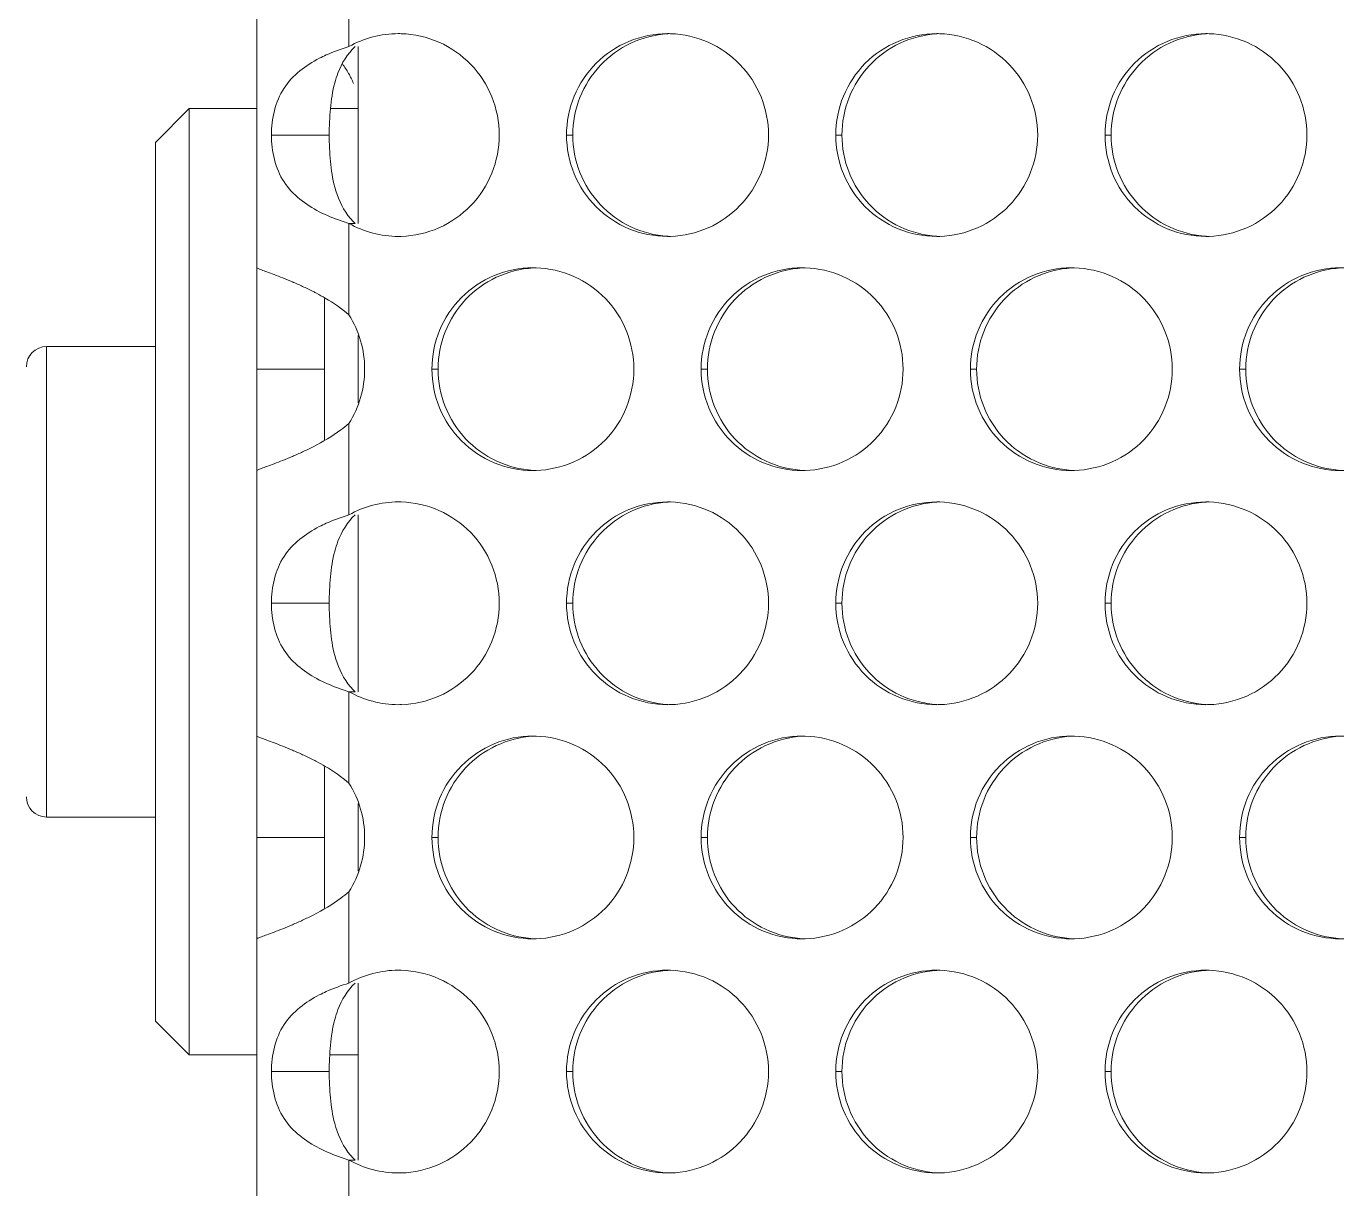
# Model space of a CAD drawing. Header units: millimetres. Extents: x 0 to 2524, y 0 to 1785.
# Drawn here: x 219.65 to 239.14, y 1236.49 to 1253.69 of the extents above; entities that cross this region are included whole.
import ezdxf

# ---------------------------------------------------------------- set-up
doc = ezdxf.new("R2010")
doc.units = ezdxf.units.MM
doc.header["$LTSCALE"] = 0.1
doc.layers.get('0').update_dxf_attribs({"lineweight": 13})
doc.layers.add('标注', color=251, linetype='Continuous', lineweight=9)

msp = doc.modelspace()

# ---------------------------------------------------------------- linework, layer by layer
for p, q in [((223.065, 1211.185), (223.065, 1414.968)), ((221.565, 1251.968), (222.065, 1252.468)), ((222.065, 1252.468), (222.065, 1238.468)), ((223.065, 1252.468), (222.065, 1252.468)), ((221.565, 1251.968), (221.565, 1238.968)), ((219.955, 1241.988), (219.955, 1248.948)), ((221.565, 1248.948), (219.955, 1248.948)), ((221.565, 1241.988), (219.955, 1241.988)), ((221.565, 1238.968), (222.065, 1238.468)), ((223.065, 1238.468), (222.065, 1238.468))]:
    msp.add_line(p, q)
for centre, start, end in [((219.955, 1248.648), 90, 180), ((219.955, 1242.288), 180, 270)]:
    msp.add_arc(centre, 0.3, start, end)
at = {"layer": '标注'}
for p, q in [((224.427, 1254.738), (224.427, 1253.386)), ((224.565, 1250.77), (224.565, 1253.386)), ((224.565, 1252.468), (224.155, 1252.468)), ((224.136, 1252.078), (223.28, 1252.078)), ((227.739, 1252.078), (227.647, 1252.078)), ((231.722, 1252.078), (231.63, 1252.078)), ((235.705, 1252.078), (235.614, 1252.078)), ((224.427, 1250.77), (224.427, 1249.418)), ((224.519, 1250.77), (224.427, 1250.77)), ((224.065, 1247.569), (224.065, 1249.659)), ((224.565, 1248.114), (224.565, 1249.114)), ((224.065, 1248.614), (223.065, 1248.614)), ((225.747, 1248.614), (225.656, 1248.614)), ((225.747, 1248.614), (225.656, 1248.614)), ((229.731, 1248.614), (229.639, 1248.614)), ((233.714, 1248.614), (233.622, 1248.614)), ((237.697, 1248.614), (237.605, 1248.614)), ((224.427, 1247.809), (224.427, 1246.458)), ((224.565, 1243.842), (224.565, 1246.458)), ((224.136, 1245.15), (223.28, 1245.15)), ((227.739, 1245.15), (227.647, 1245.15)), ((231.722, 1245.15), (231.63, 1245.15)), ((235.705, 1245.15), (235.614, 1245.15)), ((224.427, 1243.842), (224.427, 1242.49)), ((224.519, 1243.842), (224.427, 1243.842)), ((224.065, 1240.64), (224.065, 1242.731)), ((224.565, 1241.186), (224.565, 1242.186)), ((224.065, 1241.686), (223.065, 1241.686)), ((225.747, 1241.686), (225.656, 1241.686)), ((225.747, 1241.686), (225.656, 1241.686)), ((229.731, 1241.686), (229.639, 1241.686)), ((233.714, 1241.686), (233.622, 1241.686)), ((237.697, 1241.686), (237.605, 1241.686)), ((224.427, 1240.881), (224.427, 1239.53)), ((224.565, 1236.913), (224.565, 1239.53)), ((224.565, 1238.468), (224.148, 1238.468)), ((224.136, 1238.222), (223.28, 1238.222)), ((227.739, 1238.222), (227.647, 1238.222)), ((231.722, 1238.222), (231.63, 1238.222)), ((235.705, 1238.222), (235.614, 1238.222)), ((224.427, 1236.913), (224.427, 1235.562)), ((224.519, 1236.913), (224.427, 1236.913))]:
    msp.add_line(p, q, dxfattribs=at)
for centre, radius, start, end in [((225.158, 1252.087), 1.491, 88.3214, 89.9952), ((229.141, 1252.105), 1.473, 88.2049, 89.9991), ((233.124, 1252.105), 1.473, 88.2049, 89.9991), ((237.107, 1252.105), 1.473, 88.2049, 89.9991), ((225.158, 1252.069), 1.491, 270.0048, 271.6786), ((229.141, 1252.051), 1.473, 270.0009, 271.7951), ((233.124, 1252.051), 1.473, 270.0009, 271.7951), ((237.107, 1252.051), 1.473, 270.0009, 271.7951), ((227.149, 1248.641), 1.473, 88.2049, 89.9991), ((227.149, 1248.641), 1.473, 88.2049, 89.9991), ((231.133, 1248.641), 1.473, 88.2049, 89.9991), ((235.116, 1248.641), 1.473, 88.2049, 89.9991), ((239.099, 1248.641), 1.473, 88.2049, 89.9991), ((222.176, 1246.39), 3.787, 62.0968, 62.9378), ((223.155, 1248.614), 1.505, 359.9922, 32.312), ((223.155, 1248.614), 1.505, 327.688, 0.0078), ((227.149, 1248.587), 1.473, 270.0009, 271.7951), ((227.149, 1248.587), 1.473, 270.0009, 271.7951), ((231.133, 1248.587), 1.473, 270.0009, 271.7951), ((235.116, 1248.587), 1.473, 270.0009, 271.7951), ((239.099, 1248.587), 1.473, 270.0009, 271.7951), ((225.158, 1245.159), 1.491, 88.3214, 89.9952), ((229.141, 1245.177), 1.473, 88.2049, 89.9991), ((233.124, 1245.177), 1.473, 88.2049, 89.9991), ((237.107, 1245.177), 1.473, 88.2049, 89.9991), ((225.158, 1245.141), 1.491, 270.0048, 271.6786), ((229.141, 1245.123), 1.473, 270.0009, 271.7951), ((233.124, 1245.123), 1.473, 270.0009, 271.7951), ((237.107, 1245.123), 1.473, 270.0009, 271.7951), ((227.149, 1241.713), 1.473, 88.2049, 89.9991), ((227.149, 1241.713), 1.473, 88.2049, 89.9991), ((231.133, 1241.713), 1.473, 88.2049, 89.9991), ((235.116, 1241.713), 1.473, 88.2049, 89.9991), ((239.099, 1241.713), 1.473, 88.2049, 89.9991), ((222.176, 1239.462), 3.787, 62.0968, 62.9378), ((223.155, 1241.686), 1.505, 359.9922, 32.312), ((223.155, 1241.686), 1.505, 327.688, 0.0078), ((227.149, 1241.659), 1.473, 270.0009, 271.7951), ((227.149, 1241.659), 1.473, 270.0009, 271.7951), ((231.133, 1241.659), 1.473, 270.0009, 271.7951), ((235.116, 1241.659), 1.473, 270.0009, 271.7951), ((239.099, 1241.659), 1.473, 270.0009, 271.7951), ((225.158, 1238.23), 1.491, 88.3214, 89.9952), ((229.141, 1238.249), 1.473, 88.2049, 89.9991), ((233.124, 1238.249), 1.473, 88.2049, 89.9991), ((237.107, 1238.249), 1.473, 88.2049, 89.9991), ((225.158, 1238.213), 1.491, 270.0048, 271.6786), ((229.141, 1238.195), 1.473, 270.0009, 271.7951), ((233.124, 1238.195), 1.473, 270.0009, 271.7951), ((237.107, 1238.195), 1.473, 270.0009, 271.7951)]:
    msp.add_arc(centre, radius, start, end, dxfattribs=at)
for points in [[(224.427, 1253.386), (224.646, 1253.51), (224.906, 1253.578), (225.158, 1253.578)], [(225.158, 1250.578), (224.906, 1250.578), (224.646, 1250.646), (224.427, 1250.77)], [(224.427, 1246.458), (224.646, 1246.582), (224.906, 1246.65), (225.158, 1246.65)], [(225.158, 1243.65), (224.906, 1243.65), (224.646, 1243.718), (224.427, 1243.842)], [(224.427, 1239.53), (224.646, 1239.653), (224.906, 1239.722), (225.158, 1239.722)], [(225.158, 1236.722), (224.906, 1236.722), (224.646, 1236.79), (224.427, 1236.913)]]:
    msp.add_open_spline(points, degree=3, dxfattribs=at)
for points, knots in [([(225.201, 1253.577), (225.392, 1253.572), (225.775, 1253.485), (226.256, 1253.149), (226.577, 1252.656), (226.651, 1252.27), (226.651, 1252.078)], [0, 0, 0, 0, 0.249475, 0.499299, 0.749477, 1, 1, 1, 1]), ([(227.647, 1252.078), (227.647, 1252.273), (227.725, 1252.667), (228.057, 1253.166), (228.554, 1253.5), (228.947, 1253.578), (229.141, 1253.578)], [0, 0, 0, 0, 0.250488, 0.50069, 0.750488, 1, 1, 1, 1]), ([(227.739, 1252.078), (227.739, 1252.266), (227.811, 1252.645), (228.119, 1253.131), (228.584, 1253.469), (228.957, 1253.564), (229.144, 1253.575)], [0, 0, 0, 0, 0.250454, 0.500681, 0.750486, 1, 1, 1, 1]), ([(229.187, 1253.577), (229.378, 1253.571), (229.76, 1253.484), (230.24, 1253.148), (230.56, 1252.656), (230.635, 1252.269), (230.635, 1252.078)], [0, 0, 0, 0, 0.249513, 0.499315, 0.74953, 1, 1, 1, 1]), ([(231.63, 1252.078), (231.63, 1252.273), (231.708, 1252.667), (232.04, 1253.166), (232.537, 1253.5), (232.93, 1253.578), (233.124, 1253.578)], [0, 0, 0, 0, 0.250488, 0.50069, 0.750488, 1, 1, 1, 1]), ([(231.722, 1252.078), (231.722, 1252.266), (231.794, 1252.645), (232.102, 1253.131), (232.567, 1253.469), (232.94, 1253.564), (233.127, 1253.575)], [0, 0, 0, 0, 0.250454, 0.500681, 0.750486, 1, 1, 1, 1]), ([(233.17, 1253.577), (233.361, 1253.571), (233.743, 1253.484), (234.223, 1253.148), (234.543, 1252.656), (234.618, 1252.269), (234.618, 1252.078)], [0, 0, 0, 0, 0.249513, 0.499315, 0.74953, 1, 1, 1, 1]), ([(235.614, 1252.078), (235.614, 1252.273), (235.691, 1252.667), (236.023, 1253.166), (236.52, 1253.5), (236.913, 1253.578), (237.107, 1253.578)], [0, 0, 0, 0, 0.250488, 0.50069, 0.750488, 1, 1, 1, 1]), ([(235.705, 1252.078), (235.705, 1252.266), (235.777, 1252.645), (236.085, 1253.131), (236.55, 1253.469), (236.923, 1253.564), (237.11, 1253.575)], [0, 0, 0, 0, 0.250454, 0.500681, 0.750486, 1, 1, 1, 1]), ([(237.153, 1253.577), (237.344, 1253.571), (237.727, 1253.484), (238.207, 1253.148), (238.526, 1252.656), (238.601, 1252.269), (238.601, 1252.078)], [0, 0, 0, 0, 0.249513, 0.499315, 0.74953, 1, 1, 1, 1]), ([(223.989, 1253.213), (224.023, 1253.23), (224.165, 1253.298), (224.313, 1253.351), (224.427, 1253.386)], [0, 0, 0, 0, 0.244257, 1, 1, 1, 1]), ([(224.217, 1252.848), (224.23, 1252.898), (224.293, 1253.094), (224.404, 1253.281), (224.519, 1253.386)], [0, 0, 0, 0, 0.24885, 1, 1, 1, 1]), ([(223.28, 1252.078), (223.28, 1252.318), (223.389, 1252.81), (223.787, 1253.109), (223.989, 1253.213)], [0, 0, 0, 0, 0.513612, 1, 1, 1, 1]), ([(224.495, 1252.842), (224.475, 1252.893), (224.426, 1252.993), (224.364, 1253.085), (224.33, 1253.129)], [0, 0, 0, 0, 0.496426, 1, 1, 1, 1]), ([(224.136, 1252.078), (224.136, 1252.208), (224.147, 1252.467), (224.184, 1252.724), (224.217, 1252.848)], [0, 0, 0, 0, 0.504083, 1, 1, 1, 1]), ([(223.989, 1250.943), (223.787, 1251.047), (223.389, 1251.346), (223.28, 1251.838), (223.28, 1252.078)], [0, 0, 0, 0, 0.486388, 1, 1, 1, 1]), ([(224.217, 1251.308), (224.184, 1251.432), (224.147, 1251.689), (224.136, 1251.948), (224.136, 1252.078)], [0, 0, 0, 0, 0.495917, 1, 1, 1, 1]), ([(226.651, 1252.078), (226.651, 1251.887), (226.577, 1251.5), (226.256, 1251.007), (225.775, 1250.671), (225.392, 1250.584), (225.201, 1250.579)], [0, 0, 0, 0, 0.250523, 0.500701, 0.750525, 1, 1, 1, 1]), ([(229.141, 1250.578), (228.947, 1250.578), (228.554, 1250.656), (228.057, 1250.99), (227.725, 1251.489), (227.647, 1251.883), (227.647, 1252.078)], [0, 0, 0, 0, 0.249512, 0.49931, 0.749512, 1, 1, 1, 1]), ([(229.144, 1250.581), (228.957, 1250.592), (228.584, 1250.687), (228.119, 1251.025), (227.811, 1251.511), (227.739, 1251.89), (227.739, 1252.078)], [0, 0, 0, 0, 0.249514, 0.499319, 0.749546, 1, 1, 1, 1]), ([(230.635, 1252.078), (230.635, 1251.887), (230.56, 1251.5), (230.24, 1251.008), (229.76, 1250.672), (229.378, 1250.585), (229.187, 1250.579)], [0, 0, 0, 0, 0.25047, 0.500685, 0.750487, 1, 1, 1, 1]), ([(233.124, 1250.578), (232.93, 1250.578), (232.537, 1250.656), (232.04, 1250.99), (231.708, 1251.489), (231.63, 1251.883), (231.63, 1252.078)], [0, 0, 0, 0, 0.249512, 0.49931, 0.749512, 1, 1, 1, 1]), ([(233.127, 1250.581), (232.94, 1250.592), (232.567, 1250.687), (232.102, 1251.025), (231.794, 1251.511), (231.722, 1251.89), (231.722, 1252.078)], [0, 0, 0, 0, 0.249514, 0.499319, 0.749546, 1, 1, 1, 1]), ([(234.618, 1252.078), (234.618, 1251.887), (234.543, 1251.5), (234.223, 1251.008), (233.743, 1250.672), (233.361, 1250.585), (233.17, 1250.579)], [0, 0, 0, 0, 0.25047, 0.500685, 0.750487, 1, 1, 1, 1]), ([(237.107, 1250.578), (236.913, 1250.578), (236.52, 1250.656), (236.023, 1250.99), (235.691, 1251.489), (235.614, 1251.883), (235.614, 1252.078)], [0, 0, 0, 0, 0.249512, 0.49931, 0.749512, 1, 1, 1, 1]), ([(237.11, 1250.581), (236.923, 1250.592), (236.55, 1250.687), (236.085, 1251.025), (235.777, 1251.511), (235.705, 1251.89), (235.705, 1252.078)], [0, 0, 0, 0, 0.249514, 0.499319, 0.749546, 1, 1, 1, 1]), ([(238.601, 1252.078), (238.601, 1251.887), (238.526, 1251.5), (238.207, 1251.008), (237.727, 1250.672), (237.344, 1250.585), (237.153, 1250.579)], [0, 0, 0, 0, 0.25047, 0.500685, 0.750487, 1, 1, 1, 1]), ([(224.519, 1250.77), (224.48, 1250.806), (224.342, 1250.962), (224.257, 1251.159), (224.217, 1251.308)], [0, 0, 0, 0, 0.254521, 1, 1, 1, 1]), ([(224.427, 1250.77), (224.389, 1250.782), (224.239, 1250.83), (224.093, 1250.89), (223.989, 1250.943)], [0, 0, 0, 0, 0.254739, 1, 1, 1, 1]), ([(223.065, 1250.113), (223.065, 1250.111), (223.073, 1250.108), (223.084, 1250.102), (223.106, 1250.093), (223.149, 1250.077), (223.221, 1250.05), (223.327, 1250.011), (223.453, 1249.962), (223.594, 1249.905), (223.745, 1249.838), (223.848, 1249.789), (223.899, 1249.762)], [0, 0, 0, 0, 0.00627, 0.022113, 0.04739, 0.081763, 0.17635, 0.30225, 0.45365, 0.624362, 0.808374, 1, 1, 1, 1]), ([(225.656, 1248.614), (225.656, 1248.809), (225.733, 1249.203), (226.066, 1249.702), (226.562, 1250.036), (226.955, 1250.114), (227.149, 1250.114)], [0, 0, 0, 0, 0.250488, 0.50069, 0.750488, 1, 1, 1, 1]), ([(225.656, 1248.614), (225.656, 1248.809), (225.733, 1249.203), (226.066, 1249.702), (226.562, 1250.036), (226.955, 1250.114), (227.149, 1250.114)], [0, 0, 0, 0, 0.250488, 0.50069, 0.750488, 1, 1, 1, 1]), ([(225.747, 1248.614), (225.747, 1248.802), (225.819, 1249.181), (226.127, 1249.667), (226.592, 1250.005), (226.965, 1250.1), (227.152, 1250.111)], [0, 0, 0, 0, 0.250454, 0.500681, 0.750486, 1, 1, 1, 1]), ([(225.747, 1248.614), (225.747, 1248.802), (225.819, 1249.181), (226.127, 1249.667), (226.592, 1250.005), (226.965, 1250.1), (227.152, 1250.111)], [0, 0, 0, 0, 0.250454, 0.500681, 0.750486, 1, 1, 1, 1]), ([(227.196, 1250.113), (227.386, 1250.107), (227.769, 1250.02), (228.249, 1249.684), (228.568, 1249.192), (228.643, 1248.805), (228.643, 1248.614)], [0, 0, 0, 0, 0.249513, 0.499315, 0.74953, 1, 1, 1, 1]), ([(227.196, 1250.113), (227.386, 1250.107), (227.769, 1250.02), (228.249, 1249.684), (228.568, 1249.192), (228.643, 1248.805), (228.643, 1248.614)], [0, 0, 0, 0, 0.249513, 0.499315, 0.74953, 1, 1, 1, 1]), ([(229.639, 1248.614), (229.639, 1248.809), (229.716, 1249.203), (230.049, 1249.702), (230.545, 1250.036), (230.938, 1250.114), (231.133, 1250.114)], [0, 0, 0, 0, 0.250488, 0.50069, 0.750488, 1, 1, 1, 1]), ([(229.731, 1248.614), (229.731, 1248.802), (229.802, 1249.181), (230.111, 1249.667), (230.575, 1250.005), (230.948, 1250.1), (231.135, 1250.111)], [0, 0, 0, 0, 0.250454, 0.500681, 0.750486, 1, 1, 1, 1]), ([(231.179, 1250.113), (231.369, 1250.107), (231.752, 1250.02), (232.232, 1249.684), (232.552, 1249.192), (232.626, 1248.805), (232.626, 1248.614)], [0, 0, 0, 0, 0.249513, 0.499315, 0.74953, 1, 1, 1, 1]), ([(233.622, 1248.614), (233.622, 1248.809), (233.7, 1249.203), (234.032, 1249.702), (234.528, 1250.036), (234.921, 1250.114), (235.116, 1250.114)], [0, 0, 0, 0, 0.250488, 0.50069, 0.750488, 1, 1, 1, 1]), ([(233.714, 1248.614), (233.714, 1248.802), (233.786, 1249.181), (234.094, 1249.667), (234.559, 1250.005), (234.932, 1250.1), (235.118, 1250.111)], [0, 0, 0, 0, 0.250454, 0.500681, 0.750486, 1, 1, 1, 1]), ([(235.162, 1250.113), (235.352, 1250.107), (235.735, 1250.02), (236.215, 1249.684), (236.535, 1249.192), (236.609, 1248.805), (236.609, 1248.614)], [0, 0, 0, 0, 0.249513, 0.499315, 0.74953, 1, 1, 1, 1]), ([(237.605, 1248.614), (237.605, 1248.809), (237.683, 1249.203), (238.015, 1249.702), (238.511, 1250.036), (238.905, 1250.114), (239.099, 1250.114)], [0, 0, 0, 0, 0.250488, 0.50069, 0.750488, 1, 1, 1, 1]), ([(237.697, 1248.614), (237.697, 1248.802), (237.769, 1249.181), (238.077, 1249.667), (238.542, 1250.005), (238.915, 1250.1), (239.101, 1250.111)], [0, 0, 0, 0, 0.250454, 0.500681, 0.750486, 1, 1, 1, 1]), ([(223.948, 1249.737), (223.992, 1249.713), (224.16, 1249.62), (224.319, 1249.511), (224.427, 1249.418)], [0, 0, 0, 0, 0.25769, 1, 1, 1, 1]), ([(227.149, 1247.114), (226.955, 1247.114), (226.562, 1247.192), (226.066, 1247.526), (225.733, 1248.025), (225.656, 1248.419), (225.656, 1248.614)], [0, 0, 0, 0, 0.249512, 0.49931, 0.749512, 1, 1, 1, 1]), ([(227.149, 1247.114), (226.955, 1247.114), (226.562, 1247.192), (226.066, 1247.526), (225.733, 1248.025), (225.656, 1248.419), (225.656, 1248.614)], [0, 0, 0, 0, 0.249512, 0.49931, 0.749512, 1, 1, 1, 1]), ([(227.152, 1247.117), (226.965, 1247.128), (226.592, 1247.223), (226.127, 1247.561), (225.819, 1248.047), (225.747, 1248.426), (225.747, 1248.614)], [0, 0, 0, 0, 0.249514, 0.499319, 0.749546, 1, 1, 1, 1]), ([(227.152, 1247.117), (226.965, 1247.128), (226.592, 1247.223), (226.127, 1247.561), (225.819, 1248.047), (225.747, 1248.426), (225.747, 1248.614)], [0, 0, 0, 0, 0.249514, 0.499319, 0.749546, 1, 1, 1, 1]), ([(228.643, 1248.614), (228.643, 1248.423), (228.568, 1248.036), (228.249, 1247.544), (227.769, 1247.208), (227.386, 1247.121), (227.196, 1247.115)], [0, 0, 0, 0, 0.25047, 0.500685, 0.750487, 1, 1, 1, 1]), ([(228.643, 1248.614), (228.643, 1248.423), (228.568, 1248.036), (228.249, 1247.544), (227.769, 1247.208), (227.386, 1247.121), (227.196, 1247.115)], [0, 0, 0, 0, 0.25047, 0.500685, 0.750487, 1, 1, 1, 1]), ([(231.133, 1247.114), (230.938, 1247.114), (230.545, 1247.192), (230.049, 1247.526), (229.716, 1248.025), (229.639, 1248.419), (229.639, 1248.614)], [0, 0, 0, 0, 0.249512, 0.49931, 0.749512, 1, 1, 1, 1]), ([(231.135, 1247.117), (230.948, 1247.128), (230.575, 1247.223), (230.111, 1247.561), (229.802, 1248.047), (229.731, 1248.426), (229.731, 1248.614)], [0, 0, 0, 0, 0.249514, 0.499319, 0.749546, 1, 1, 1, 1]), ([(232.626, 1248.614), (232.626, 1248.423), (232.552, 1248.036), (232.232, 1247.544), (231.752, 1247.208), (231.369, 1247.121), (231.179, 1247.115)], [0, 0, 0, 0, 0.25047, 0.500685, 0.750487, 1, 1, 1, 1]), ([(235.116, 1247.114), (234.921, 1247.114), (234.528, 1247.192), (234.032, 1247.526), (233.7, 1248.025), (233.622, 1248.419), (233.622, 1248.614)], [0, 0, 0, 0, 0.249512, 0.49931, 0.749512, 1, 1, 1, 1]), ([(235.118, 1247.117), (234.932, 1247.128), (234.559, 1247.223), (234.094, 1247.561), (233.786, 1248.047), (233.714, 1248.426), (233.714, 1248.614)], [0, 0, 0, 0, 0.249514, 0.499319, 0.749546, 1, 1, 1, 1]), ([(236.609, 1248.614), (236.609, 1248.423), (236.535, 1248.036), (236.215, 1247.544), (235.735, 1247.208), (235.352, 1247.121), (235.162, 1247.115)], [0, 0, 0, 0, 0.25047, 0.500685, 0.750487, 1, 1, 1, 1]), ([(239.099, 1247.114), (238.905, 1247.114), (238.511, 1247.192), (238.015, 1247.526), (237.683, 1248.025), (237.605, 1248.419), (237.605, 1248.614)], [0, 0, 0, 0, 0.249512, 0.49931, 0.749512, 1, 1, 1, 1]), ([(239.101, 1247.117), (238.915, 1247.128), (238.542, 1247.223), (238.077, 1247.561), (237.769, 1248.047), (237.697, 1248.426), (237.697, 1248.614)], [0, 0, 0, 0, 0.249514, 0.499319, 0.749546, 1, 1, 1, 1]), ([(224.427, 1247.809), (224.389, 1247.776), (224.224, 1247.646), (224.041, 1247.538), (223.899, 1247.466)], [0, 0, 0, 0, 0.240046, 1, 1, 1, 1]), ([(223.899, 1247.466), (223.847, 1247.439), (223.745, 1247.39), (223.594, 1247.323), (223.453, 1247.265), (223.326, 1247.217), (223.221, 1247.178), (223.149, 1247.151), (223.106, 1247.134), (223.084, 1247.126), (223.073, 1247.12), (223.065, 1247.117), (223.065, 1247.115)], [0, 0, 0, 0, 0.19164, 0.37566, 0.546373, 0.69777, 0.823663, 0.918243, 0.952614, 0.977888, 0.99373, 1, 1, 1, 1]), ([(225.201, 1246.649), (225.392, 1246.644), (225.775, 1246.557), (226.256, 1246.221), (226.577, 1245.728), (226.651, 1245.341), (226.651, 1245.15)], [0, 0, 0, 0, 0.249475, 0.499299, 0.749477, 1, 1, 1, 1]), ([(227.647, 1245.15), (227.647, 1245.345), (227.725, 1245.739), (228.057, 1246.238), (228.554, 1246.572), (228.947, 1246.65), (229.141, 1246.65)], [0, 0, 0, 0, 0.250488, 0.50069, 0.750488, 1, 1, 1, 1]), ([(227.739, 1245.15), (227.739, 1245.338), (227.811, 1245.717), (228.119, 1246.203), (228.584, 1246.541), (228.957, 1246.636), (229.144, 1246.647)], [0, 0, 0, 0, 0.250454, 0.500681, 0.750486, 1, 1, 1, 1]), ([(229.187, 1246.649), (229.378, 1246.643), (229.76, 1246.556), (230.24, 1246.22), (230.56, 1245.727), (230.635, 1245.341), (230.635, 1245.15)], [0, 0, 0, 0, 0.249513, 0.499315, 0.74953, 1, 1, 1, 1]), ([(231.63, 1245.15), (231.63, 1245.345), (231.708, 1245.739), (232.04, 1246.238), (232.537, 1246.572), (232.93, 1246.65), (233.124, 1246.65)], [0, 0, 0, 0, 0.250488, 0.50069, 0.750488, 1, 1, 1, 1]), ([(231.722, 1245.15), (231.722, 1245.338), (231.794, 1245.717), (232.102, 1246.203), (232.567, 1246.541), (232.94, 1246.636), (233.127, 1246.647)], [0, 0, 0, 0, 0.250454, 0.500681, 0.750486, 1, 1, 1, 1]), ([(233.17, 1246.649), (233.361, 1246.643), (233.743, 1246.556), (234.223, 1246.22), (234.543, 1245.727), (234.618, 1245.341), (234.618, 1245.15)], [0, 0, 0, 0, 0.249513, 0.499315, 0.74953, 1, 1, 1, 1]), ([(235.614, 1245.15), (235.614, 1245.345), (235.691, 1245.739), (236.023, 1246.238), (236.52, 1246.572), (236.913, 1246.65), (237.107, 1246.65)], [0, 0, 0, 0, 0.250488, 0.50069, 0.750488, 1, 1, 1, 1]), ([(235.705, 1245.15), (235.705, 1245.338), (235.777, 1245.717), (236.085, 1246.203), (236.55, 1246.541), (236.923, 1246.636), (237.11, 1246.647)], [0, 0, 0, 0, 0.250454, 0.500681, 0.750486, 1, 1, 1, 1]), ([(237.153, 1246.649), (237.344, 1246.643), (237.727, 1246.556), (238.207, 1246.22), (238.526, 1245.727), (238.601, 1245.341), (238.601, 1245.15)], [0, 0, 0, 0, 0.249513, 0.499315, 0.74953, 1, 1, 1, 1]), ([(223.989, 1246.284), (224.023, 1246.302), (224.165, 1246.369), (224.313, 1246.423), (224.427, 1246.458)], [0, 0, 0, 0, 0.244257, 1, 1, 1, 1]), ([(224.217, 1245.92), (224.23, 1245.97), (224.293, 1246.166), (224.404, 1246.353), (224.519, 1246.458)], [0, 0, 0, 0, 0.24885, 1, 1, 1, 1]), ([(223.28, 1245.15), (223.28, 1245.39), (223.389, 1245.882), (223.787, 1246.181), (223.989, 1246.284)], [0, 0, 0, 0, 0.513612, 1, 1, 1, 1]), ([(224.136, 1245.15), (224.136, 1245.28), (224.147, 1245.539), (224.184, 1245.796), (224.217, 1245.92)], [0, 0, 0, 0, 0.504083, 1, 1, 1, 1]), ([(223.989, 1244.015), (223.787, 1244.119), (223.389, 1244.418), (223.28, 1244.91), (223.28, 1245.15)], [0, 0, 0, 0, 0.486388, 1, 1, 1, 1]), ([(224.217, 1244.38), (224.184, 1244.504), (224.147, 1244.761), (224.136, 1245.019), (224.136, 1245.15)], [0, 0, 0, 0, 0.495917, 1, 1, 1, 1]), ([(226.651, 1245.15), (226.651, 1244.958), (226.577, 1244.572), (226.256, 1244.079), (225.775, 1243.743), (225.392, 1243.656), (225.201, 1243.65)], [0, 0, 0, 0, 0.250523, 0.500701, 0.750525, 1, 1, 1, 1]), ([(229.141, 1243.65), (228.947, 1243.65), (228.554, 1243.728), (228.057, 1244.062), (227.725, 1244.561), (227.647, 1244.955), (227.647, 1245.15)], [0, 0, 0, 0, 0.249512, 0.49931, 0.749512, 1, 1, 1, 1]), ([(229.144, 1243.653), (228.957, 1243.664), (228.584, 1243.758), (228.119, 1244.097), (227.811, 1244.583), (227.739, 1244.962), (227.739, 1245.15)], [0, 0, 0, 0, 0.249514, 0.499319, 0.749546, 1, 1, 1, 1]), ([(230.635, 1245.15), (230.635, 1244.959), (230.56, 1244.572), (230.24, 1244.08), (229.76, 1243.743), (229.378, 1243.657), (229.187, 1243.651)], [0, 0, 0, 0, 0.25047, 0.500685, 0.750487, 1, 1, 1, 1]), ([(233.124, 1243.65), (232.93, 1243.65), (232.537, 1243.728), (232.04, 1244.062), (231.708, 1244.561), (231.63, 1244.955), (231.63, 1245.15)], [0, 0, 0, 0, 0.249512, 0.49931, 0.749512, 1, 1, 1, 1]), ([(233.127, 1243.653), (232.94, 1243.664), (232.567, 1243.758), (232.102, 1244.097), (231.794, 1244.583), (231.722, 1244.962), (231.722, 1245.15)], [0, 0, 0, 0, 0.249514, 0.499319, 0.749546, 1, 1, 1, 1]), ([(234.618, 1245.15), (234.618, 1244.959), (234.543, 1244.572), (234.223, 1244.08), (233.743, 1243.743), (233.361, 1243.657), (233.17, 1243.651)], [0, 0, 0, 0, 0.25047, 0.500685, 0.750487, 1, 1, 1, 1]), ([(237.107, 1243.65), (236.913, 1243.65), (236.52, 1243.728), (236.023, 1244.062), (235.691, 1244.561), (235.614, 1244.955), (235.614, 1245.15)], [0, 0, 0, 0, 0.249512, 0.49931, 0.749512, 1, 1, 1, 1]), ([(237.11, 1243.653), (236.923, 1243.664), (236.55, 1243.758), (236.085, 1244.097), (235.777, 1244.583), (235.705, 1244.962), (235.705, 1245.15)], [0, 0, 0, 0, 0.249514, 0.499319, 0.749546, 1, 1, 1, 1]), ([(238.601, 1245.15), (238.601, 1244.959), (238.526, 1244.572), (238.207, 1244.08), (237.727, 1243.743), (237.344, 1243.657), (237.153, 1243.651)], [0, 0, 0, 0, 0.25047, 0.500685, 0.750487, 1, 1, 1, 1]), ([(224.519, 1243.842), (224.48, 1243.877), (224.342, 1244.034), (224.257, 1244.231), (224.217, 1244.38)], [0, 0, 0, 0, 0.254521, 1, 1, 1, 1]), ([(224.427, 1243.842), (224.389, 1243.853), (224.239, 1243.902), (224.093, 1243.962), (223.989, 1244.015)], [0, 0, 0, 0, 0.254739, 1, 1, 1, 1]), ([(223.065, 1243.185), (223.065, 1243.183), (223.073, 1243.18), (223.084, 1243.174), (223.106, 1243.165), (223.149, 1243.148), (223.221, 1243.122), (223.327, 1243.083), (223.453, 1243.034), (223.594, 1242.976), (223.745, 1242.91), (223.848, 1242.86), (223.899, 1242.834)], [0, 0, 0, 0, 0.00627, 0.022113, 0.04739, 0.081763, 0.17635, 0.30225, 0.45365, 0.624362, 0.808374, 1, 1, 1, 1]), ([(225.656, 1241.686), (225.656, 1241.881), (225.733, 1242.275), (226.066, 1242.773), (226.562, 1243.108), (226.955, 1243.186), (227.149, 1243.186)], [0, 0, 0, 0, 0.250488, 0.50069, 0.750488, 1, 1, 1, 1]), ([(225.656, 1241.686), (225.656, 1241.881), (225.733, 1242.275), (226.066, 1242.773), (226.562, 1243.108), (226.955, 1243.186), (227.149, 1243.186)], [0, 0, 0, 0, 0.250488, 0.50069, 0.750488, 1, 1, 1, 1]), ([(225.747, 1241.686), (225.747, 1241.873), (225.819, 1242.253), (226.127, 1242.739), (226.592, 1243.077), (226.965, 1243.172), (227.152, 1243.183)], [0, 0, 0, 0, 0.250454, 0.500681, 0.750486, 1, 1, 1, 1]), ([(225.747, 1241.686), (225.747, 1241.873), (225.819, 1242.253), (226.127, 1242.739), (226.592, 1243.077), (226.965, 1243.172), (227.152, 1243.183)], [0, 0, 0, 0, 0.250454, 0.500681, 0.750486, 1, 1, 1, 1]), ([(227.196, 1243.185), (227.386, 1243.179), (227.769, 1243.092), (228.249, 1242.756), (228.568, 1242.263), (228.643, 1241.877), (228.643, 1241.686)], [0, 0, 0, 0, 0.249513, 0.499315, 0.74953, 1, 1, 1, 1]), ([(227.196, 1243.185), (227.386, 1243.179), (227.769, 1243.092), (228.249, 1242.756), (228.568, 1242.263), (228.643, 1241.877), (228.643, 1241.686)], [0, 0, 0, 0, 0.249513, 0.499315, 0.74953, 1, 1, 1, 1]), ([(229.639, 1241.686), (229.639, 1241.881), (229.716, 1242.275), (230.049, 1242.773), (230.545, 1243.108), (230.938, 1243.186), (231.133, 1243.186)], [0, 0, 0, 0, 0.250488, 0.50069, 0.750488, 1, 1, 1, 1]), ([(229.731, 1241.686), (229.731, 1241.873), (229.802, 1242.253), (230.111, 1242.739), (230.575, 1243.077), (230.948, 1243.172), (231.135, 1243.183)], [0, 0, 0, 0, 0.250454, 0.500681, 0.750486, 1, 1, 1, 1]), ([(231.179, 1243.185), (231.369, 1243.179), (231.752, 1243.092), (232.232, 1242.756), (232.552, 1242.263), (232.626, 1241.877), (232.626, 1241.686)], [0, 0, 0, 0, 0.249513, 0.499315, 0.74953, 1, 1, 1, 1]), ([(233.622, 1241.686), (233.622, 1241.881), (233.7, 1242.275), (234.032, 1242.773), (234.528, 1243.108), (234.921, 1243.186), (235.116, 1243.186)], [0, 0, 0, 0, 0.250488, 0.50069, 0.750488, 1, 1, 1, 1]), ([(233.714, 1241.686), (233.714, 1241.873), (233.786, 1242.253), (234.094, 1242.739), (234.559, 1243.077), (234.932, 1243.172), (235.118, 1243.183)], [0, 0, 0, 0, 0.250454, 0.500681, 0.750486, 1, 1, 1, 1]), ([(235.162, 1243.185), (235.352, 1243.179), (235.735, 1243.092), (236.215, 1242.756), (236.535, 1242.263), (236.609, 1241.877), (236.609, 1241.686)], [0, 0, 0, 0, 0.249513, 0.499315, 0.74953, 1, 1, 1, 1]), ([(237.605, 1241.686), (237.605, 1241.881), (237.683, 1242.275), (238.015, 1242.773), (238.511, 1243.108), (238.905, 1243.186), (239.099, 1243.186)], [0, 0, 0, 0, 0.250488, 0.50069, 0.750488, 1, 1, 1, 1]), ([(237.697, 1241.686), (237.697, 1241.873), (237.769, 1242.253), (238.077, 1242.739), (238.542, 1243.077), (238.915, 1243.172), (239.101, 1243.183)], [0, 0, 0, 0, 0.250454, 0.500681, 0.750486, 1, 1, 1, 1]), ([(223.948, 1242.808), (223.992, 1242.785), (224.16, 1242.692), (224.319, 1242.583), (224.427, 1242.49)], [0, 0, 0, 0, 0.25769, 1, 1, 1, 1]), ([(227.149, 1240.186), (226.955, 1240.186), (226.562, 1240.264), (226.066, 1240.598), (225.733, 1241.097), (225.656, 1241.491), (225.656, 1241.686)], [0, 0, 0, 0, 0.249512, 0.49931, 0.749512, 1, 1, 1, 1]), ([(227.149, 1240.186), (226.955, 1240.186), (226.562, 1240.264), (226.066, 1240.598), (225.733, 1241.097), (225.656, 1241.491), (225.656, 1241.686)], [0, 0, 0, 0, 0.249512, 0.49931, 0.749512, 1, 1, 1, 1]), ([(227.152, 1240.188), (226.965, 1240.2), (226.592, 1240.294), (226.127, 1240.633), (225.819, 1241.119), (225.747, 1241.498), (225.747, 1241.686)], [0, 0, 0, 0, 0.249514, 0.499319, 0.749546, 1, 1, 1, 1]), ([(227.152, 1240.188), (226.965, 1240.2), (226.592, 1240.294), (226.127, 1240.633), (225.819, 1241.119), (225.747, 1241.498), (225.747, 1241.686)], [0, 0, 0, 0, 0.249514, 0.499319, 0.749546, 1, 1, 1, 1]), ([(228.643, 1241.686), (228.643, 1241.494), (228.568, 1241.108), (228.249, 1240.616), (227.769, 1240.279), (227.386, 1240.192), (227.196, 1240.186)], [0, 0, 0, 0, 0.25047, 0.500685, 0.750487, 1, 1, 1, 1]), ([(228.643, 1241.686), (228.643, 1241.494), (228.568, 1241.108), (228.249, 1240.616), (227.769, 1240.279), (227.386, 1240.192), (227.196, 1240.186)], [0, 0, 0, 0, 0.25047, 0.500685, 0.750487, 1, 1, 1, 1]), ([(231.133, 1240.186), (230.938, 1240.186), (230.545, 1240.264), (230.049, 1240.598), (229.716, 1241.097), (229.639, 1241.491), (229.639, 1241.686)], [0, 0, 0, 0, 0.249512, 0.49931, 0.749512, 1, 1, 1, 1]), ([(231.135, 1240.188), (230.948, 1240.2), (230.575, 1240.294), (230.111, 1240.633), (229.802, 1241.119), (229.731, 1241.498), (229.731, 1241.686)], [0, 0, 0, 0, 0.249514, 0.499319, 0.749546, 1, 1, 1, 1]), ([(232.626, 1241.686), (232.626, 1241.494), (232.552, 1241.108), (232.232, 1240.616), (231.752, 1240.279), (231.369, 1240.192), (231.179, 1240.186)], [0, 0, 0, 0, 0.25047, 0.500685, 0.750487, 1, 1, 1, 1]), ([(235.116, 1240.186), (234.921, 1240.186), (234.528, 1240.264), (234.032, 1240.598), (233.7, 1241.097), (233.622, 1241.491), (233.622, 1241.686)], [0, 0, 0, 0, 0.249512, 0.49931, 0.749512, 1, 1, 1, 1]), ([(235.118, 1240.188), (234.932, 1240.2), (234.559, 1240.294), (234.094, 1240.633), (233.786, 1241.119), (233.714, 1241.498), (233.714, 1241.686)], [0, 0, 0, 0, 0.249514, 0.499319, 0.749546, 1, 1, 1, 1]), ([(236.609, 1241.686), (236.609, 1241.494), (236.535, 1241.108), (236.215, 1240.616), (235.735, 1240.279), (235.352, 1240.192), (235.162, 1240.186)], [0, 0, 0, 0, 0.25047, 0.500685, 0.750487, 1, 1, 1, 1]), ([(239.099, 1240.186), (238.905, 1240.186), (238.511, 1240.264), (238.015, 1240.598), (237.683, 1241.097), (237.605, 1241.491), (237.605, 1241.686)], [0, 0, 0, 0, 0.249512, 0.49931, 0.749512, 1, 1, 1, 1]), ([(239.101, 1240.188), (238.915, 1240.2), (238.542, 1240.294), (238.077, 1240.633), (237.769, 1241.119), (237.697, 1241.498), (237.697, 1241.686)], [0, 0, 0, 0, 0.249514, 0.499319, 0.749546, 1, 1, 1, 1]), ([(224.427, 1240.881), (224.389, 1240.848), (224.224, 1240.718), (224.041, 1240.61), (223.899, 1240.537)], [0, 0, 0, 0, 0.240046, 1, 1, 1, 1]), ([(223.899, 1240.537), (223.847, 1240.511), (223.745, 1240.462), (223.594, 1240.395), (223.453, 1240.337), (223.326, 1240.289), (223.221, 1240.25), (223.149, 1240.223), (223.106, 1240.206), (223.084, 1240.198), (223.073, 1240.192), (223.065, 1240.189), (223.065, 1240.187)], [0, 0, 0, 0, 0.19164, 0.37566, 0.546373, 0.69777, 0.823663, 0.918243, 0.952614, 0.977888, 0.99373, 1, 1, 1, 1]), ([(225.201, 1239.721), (225.392, 1239.715), (225.775, 1239.629), (226.256, 1239.292), (226.577, 1238.8), (226.651, 1238.413), (226.651, 1238.222)], [0, 0, 0, 0, 0.249475, 0.499299, 0.749477, 1, 1, 1, 1]), ([(227.647, 1238.222), (227.647, 1238.417), (227.725, 1238.811), (228.057, 1239.309), (228.554, 1239.643), (228.947, 1239.722), (229.141, 1239.722)], [0, 0, 0, 0, 0.250488, 0.50069, 0.750488, 1, 1, 1, 1]), ([(227.739, 1238.222), (227.739, 1238.409), (227.811, 1238.788), (228.119, 1239.274), (228.584, 1239.613), (228.957, 1239.708), (229.144, 1239.719)], [0, 0, 0, 0, 0.250454, 0.500681, 0.750486, 1, 1, 1, 1]), ([(229.187, 1239.721), (229.378, 1239.715), (229.76, 1239.628), (230.24, 1239.291), (230.56, 1238.799), (230.635, 1238.413), (230.635, 1238.222)], [0, 0, 0, 0, 0.249513, 0.499315, 0.74953, 1, 1, 1, 1]), ([(231.63, 1238.222), (231.63, 1238.417), (231.708, 1238.811), (232.04, 1239.309), (232.537, 1239.643), (232.93, 1239.722), (233.124, 1239.722)], [0, 0, 0, 0, 0.250488, 0.50069, 0.750488, 1, 1, 1, 1]), ([(231.722, 1238.222), (231.722, 1238.409), (231.794, 1238.788), (232.102, 1239.274), (232.567, 1239.613), (232.94, 1239.708), (233.127, 1239.719)], [0, 0, 0, 0, 0.250454, 0.500681, 0.750486, 1, 1, 1, 1]), ([(233.17, 1239.721), (233.361, 1239.715), (233.743, 1239.628), (234.223, 1239.291), (234.543, 1238.799), (234.618, 1238.413), (234.618, 1238.222)], [0, 0, 0, 0, 0.249513, 0.499315, 0.74953, 1, 1, 1, 1]), ([(235.614, 1238.222), (235.614, 1238.417), (235.691, 1238.811), (236.023, 1239.309), (236.52, 1239.643), (236.913, 1239.722), (237.107, 1239.722)], [0, 0, 0, 0, 0.250488, 0.50069, 0.750488, 1, 1, 1, 1]), ([(235.705, 1238.222), (235.705, 1238.409), (235.777, 1238.788), (236.085, 1239.274), (236.55, 1239.613), (236.923, 1239.708), (237.11, 1239.719)], [0, 0, 0, 0, 0.250454, 0.500681, 0.750486, 1, 1, 1, 1]), ([(237.153, 1239.721), (237.344, 1239.715), (237.727, 1239.628), (238.207, 1239.291), (238.526, 1238.799), (238.601, 1238.413), (238.601, 1238.222)], [0, 0, 0, 0, 0.249513, 0.499315, 0.74953, 1, 1, 1, 1]), ([(223.989, 1239.356), (224.023, 1239.374), (224.165, 1239.441), (224.313, 1239.495), (224.427, 1239.53)], [0, 0, 0, 0, 0.244257, 1, 1, 1, 1]), ([(224.217, 1238.992), (224.23, 1239.041), (224.293, 1239.238), (224.404, 1239.424), (224.519, 1239.53)], [0, 0, 0, 0, 0.24885, 1, 1, 1, 1]), ([(223.28, 1238.222), (223.28, 1238.462), (223.389, 1238.954), (223.787, 1239.253), (223.989, 1239.356)], [0, 0, 0, 0, 0.513612, 1, 1, 1, 1]), ([(224.136, 1238.222), (224.136, 1238.352), (224.147, 1238.61), (224.184, 1238.868), (224.217, 1238.992)], [0, 0, 0, 0, 0.504083, 1, 1, 1, 1]), ([(223.989, 1237.087), (223.787, 1237.19), (223.389, 1237.489), (223.28, 1237.982), (223.28, 1238.222)], [0, 0, 0, 0, 0.486388, 1, 1, 1, 1]), ([(224.217, 1237.452), (224.184, 1237.576), (224.147, 1237.833), (224.136, 1238.091), (224.136, 1238.222)], [0, 0, 0, 0, 0.495917, 1, 1, 1, 1]), ([(226.651, 1238.222), (226.651, 1238.03), (226.577, 1237.643), (226.256, 1237.151), (225.775, 1236.814), (225.392, 1236.728), (225.201, 1236.722)], [0, 0, 0, 0, 0.250523, 0.500701, 0.750525, 1, 1, 1, 1]), ([(229.141, 1236.722), (228.947, 1236.722), (228.554, 1236.8), (228.057, 1237.134), (227.725, 1237.632), (227.647, 1238.027), (227.647, 1238.222)], [0, 0, 0, 0, 0.249512, 0.49931, 0.749512, 1, 1, 1, 1]), ([(229.144, 1236.724), (228.957, 1236.736), (228.584, 1236.83), (228.119, 1237.169), (227.811, 1237.655), (227.739, 1238.034), (227.739, 1238.222)], [0, 0, 0, 0, 0.249514, 0.499319, 0.749546, 1, 1, 1, 1]), ([(230.635, 1238.222), (230.635, 1238.03), (230.56, 1237.644), (230.24, 1237.152), (229.76, 1236.815), (229.378, 1236.728), (229.187, 1236.722)], [0, 0, 0, 0, 0.25047, 0.500685, 0.750487, 1, 1, 1, 1]), ([(233.124, 1236.722), (232.93, 1236.722), (232.537, 1236.8), (232.04, 1237.134), (231.708, 1237.632), (231.63, 1238.027), (231.63, 1238.222)], [0, 0, 0, 0, 0.249512, 0.49931, 0.749512, 1, 1, 1, 1]), ([(233.127, 1236.724), (232.94, 1236.736), (232.567, 1236.83), (232.102, 1237.169), (231.794, 1237.655), (231.722, 1238.034), (231.722, 1238.222)], [0, 0, 0, 0, 0.249514, 0.499319, 0.749546, 1, 1, 1, 1]), ([(234.618, 1238.222), (234.618, 1238.03), (234.543, 1237.644), (234.223, 1237.152), (233.743, 1236.815), (233.361, 1236.728), (233.17, 1236.722)], [0, 0, 0, 0, 0.25047, 0.500685, 0.750487, 1, 1, 1, 1]), ([(237.107, 1236.722), (236.913, 1236.722), (236.52, 1236.8), (236.023, 1237.134), (235.691, 1237.632), (235.614, 1238.027), (235.614, 1238.222)], [0, 0, 0, 0, 0.249512, 0.49931, 0.749512, 1, 1, 1, 1]), ([(237.11, 1236.724), (236.923, 1236.736), (236.55, 1236.83), (236.085, 1237.169), (235.777, 1237.655), (235.705, 1238.034), (235.705, 1238.222)], [0, 0, 0, 0, 0.249514, 0.499319, 0.749546, 1, 1, 1, 1]), ([(238.601, 1238.222), (238.601, 1238.03), (238.526, 1237.644), (238.207, 1237.152), (237.727, 1236.815), (237.344, 1236.728), (237.153, 1236.722)], [0, 0, 0, 0, 0.25047, 0.500685, 0.750487, 1, 1, 1, 1]), ([(224.519, 1236.913), (224.48, 1236.949), (224.342, 1237.105), (224.257, 1237.302), (224.217, 1237.452)], [0, 0, 0, 0, 0.254521, 1, 1, 1, 1]), ([(224.427, 1236.913), (224.389, 1236.925), (224.239, 1236.974), (224.093, 1237.034), (223.989, 1237.087)], [0, 0, 0, 0, 0.254739, 1, 1, 1, 1])]:
    msp.add_open_spline(points, degree=3, knots=knots, dxfattribs=at)

doc.saveas('drawing.dxf')
